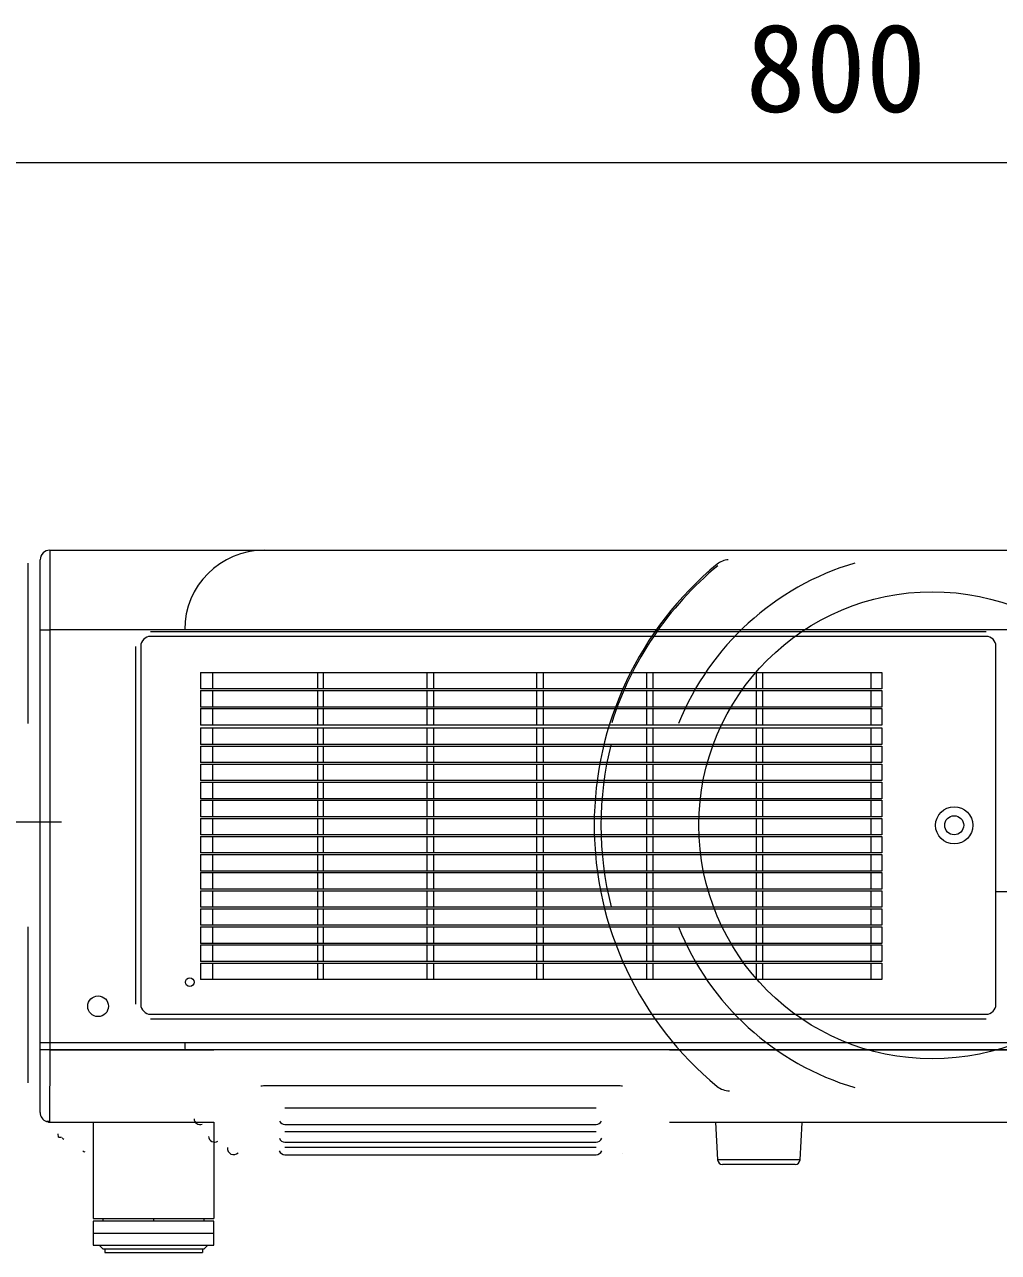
# Model space of a CAD drawing. Units: millimetres, scale not verified. Extents: x -63 to 62, y -56 to 57.
# Drawn here: x 12.59 to 32.79, y 9.8 to 35.24 of the extents above; entities that cross this region are included whole.
import ezdxf
from ezdxf.enums import TextEntityAlignment as Align

# ---------------------------------------------------------------- set-up
doc = ezdxf.new("R2010")
doc.units = ezdxf.units.MM
doc.header["$LTSCALE"] = 0.125
doc.linetypes.add('USER1', pattern=[13, 10, -1, 1, -1])
for name, color, linetype, lineweight in [('0-4_GAIKEI', 7, 'Continuous', 18), ('0-5_SUNPO', 7, 'Continuous', 18), ('0-7_KIJUN', 7, 'USER1', 18)]:
    doc.layers.add(name, color=color, linetype=linetype, lineweight=lineweight)
doc.styles.add('ＭＳ ゴシック', font='')
doc.styles.get('ＭＳ ゴシック').set_extended_font_data('MS Gothic')

# ---------------------------------------------------------------- blocks, each defined once
blk = doc.blocks.new('D6')
at = {"layer": '0-5_SUNPO'}
blk.add_line((7.2483, 29.2372), (43.2483, 29.2372), dxfattribs=at)
at = {"layer": '0-5_SUNPO', "style": 'ＭＳ ゴシック'}
blk.add_text('800', height=1.833, dxfattribs=at).set_placement((23.3733, 29.7372), align=Align.BOTTOM_LEFT)

msp = doc.modelspace()

# ---------------------------------------------------------------- linework, layer by layer
at = {"layer": '0-4_GAIKEI'}
for p, q in [((13.1177, 24.3525), (49.2177, 24.3525)), ((16.2439, 21.8201), (16.2439, 21.477)), ((16.2439, 21.8201), (30.3664, 21.8201)), ((16.4927, 21.8201), (16.4927, 21.477)), ((18.6677, 21.8201), (18.6677, 21.477)), ((18.7944, 21.477), (18.7944, 21.8201)), ((20.9427, 21.477), (20.9427, 21.8201)), ((21.0693, 21.8201), (21.0693, 21.477)), ((23.2176, 21.477), (23.2176, 21.8201)), ((23.3442, 21.8201), (23.3442, 21.477)), ((25.4925, 21.477), (25.4925, 21.8201)), ((25.6191, 21.8201), (25.6191, 21.477)), ((27.7674, 21.477), (27.7674, 21.8201)), ((27.894, 21.8201), (27.894, 21.477)), ((30.1414, 21.8201), (30.1414, 21.477)), ((16.2439, 21.4451), (30.3664, 21.4451)), ((16.2439, 21.4451), (16.2439, 21.102)), ((16.4927, 21.4451), (16.4927, 21.102)), ((18.6677, 21.4451), (18.6677, 21.102)), ((18.7944, 21.102), (18.7944, 21.4451)), ((20.9427, 21.102), (20.9427, 21.4451)), ((21.0693, 21.4451), (21.0693, 21.102)), ((23.2176, 21.102), (23.2176, 21.4451)), ((23.3442, 21.4451), (23.3442, 21.102)), ((25.4925, 21.102), (25.4925, 21.4451)), ((25.6191, 21.4451), (25.6191, 21.102)), ((27.7674, 21.102), (27.7674, 21.4451)), ((27.894, 21.4451), (27.894, 21.102)), ((30.1414, 21.4451), (30.1414, 21.102)), ((30.3664, 21.4451), (30.3664, 21.102)), ((30.3664, 21.102), (16.2439, 21.102)), ((16.2439, 21.0701), (30.3664, 21.0701)), ((16.2439, 21.0701), (16.2439, 20.727)), ((16.4927, 21.0701), (16.4927, 20.727)), ((18.6677, 21.0701), (18.6677, 20.727)), ((18.7944, 20.727), (18.7944, 21.0701)), ((20.9427, 20.727), (20.9427, 21.0701)), ((21.0693, 21.0701), (21.0693, 20.727)), ((23.2176, 20.727), (23.2176, 21.0701)), ((23.3442, 21.0701), (23.3442, 20.727)), ((25.4925, 20.727), (25.4925, 21.0701)), ((25.6191, 21.0701), (25.6191, 20.727)), ((27.7674, 20.727), (27.7674, 21.0701)), ((27.894, 21.0701), (27.894, 20.727)), ((30.1414, 21.0701), (30.1414, 20.727)), ((30.3664, 21.0701), (30.3664, 20.727)), ((30.3664, 20.727), (16.2439, 20.727)), ((16.2439, 20.6701), (30.3664, 20.6701)), ((16.2439, 20.6701), (16.2439, 20.327)), ((16.4927, 20.6701), (16.4927, 20.327)), ((18.6677, 20.6701), (18.6677, 20.327)), ((18.7944, 20.327), (18.7944, 20.6701)), ((20.9427, 20.327), (20.9427, 20.6701)), ((21.0693, 20.6701), (21.0693, 20.327)), ((23.2176, 20.327), (23.2176, 20.6701)), ((23.3442, 20.6701), (23.3442, 20.327)), ((25.4925, 20.327), (25.4925, 20.6701)), ((25.6191, 20.6701), (25.6191, 20.327)), ((27.7674, 20.327), (27.7674, 20.6701)), ((27.894, 20.6701), (27.894, 20.327)), ((30.1414, 20.6701), (30.1414, 20.327)), ((30.3664, 20.6701), (30.3664, 20.327)), ((30.3664, 20.327), (16.2439, 20.327)), ((16.2439, 20.2951), (16.2439, 19.952)), ((16.2439, 20.2951), (30.3664, 20.2951)), ((16.4927, 20.2951), (16.4927, 19.952)), ((18.6677, 20.2951), (18.6677, 19.952)), ((18.7944, 19.952), (18.7944, 20.2951)), ((20.9427, 19.952), (20.9427, 20.2951)), ((21.0693, 20.2951), (21.0693, 19.952)), ((23.2176, 19.952), (23.2176, 20.2951)), ((23.3442, 20.2951), (23.3442, 19.952)), ((25.4925, 19.952), (25.4925, 20.2951)), ((25.6191, 20.2951), (25.6191, 19.952)), ((27.7674, 19.952), (27.7674, 20.2951)), ((27.894, 20.2951), (27.894, 19.952)), ((30.1414, 20.2951), (30.1414, 19.952)), ((16.2439, 19.9201), (16.2439, 19.577)), ((16.2439, 19.9201), (30.3664, 19.9201)), ((16.4927, 19.9201), (16.4927, 19.577)), ((18.6677, 19.9201), (18.6677, 19.577)), ((18.7944, 19.577), (18.7944, 19.9201)), ((20.9427, 19.577), (20.9427, 19.9201)), ((21.0693, 19.9201), (21.0693, 19.577)), ((23.2176, 19.577), (23.2176, 19.9201)), ((23.3442, 19.9201), (23.3442, 19.577)), ((25.4925, 19.577), (25.4925, 19.9201)), ((25.6191, 19.9201), (25.6191, 19.577)), ((27.7674, 19.577), (27.7674, 19.9201)), ((27.894, 19.9201), (27.894, 19.577)), ((30.1414, 19.9201), (30.1414, 19.577)), ((16.2439, 19.5451), (30.3664, 19.5451)), ((16.2439, 19.5451), (16.2439, 19.202)), ((16.4927, 19.5451), (16.4927, 19.202)), ((18.6677, 19.5451), (18.6677, 19.202)), ((18.7944, 19.202), (18.7944, 19.5451)), ((20.9427, 19.202), (20.9427, 19.5451)), ((21.0693, 19.5451), (21.0693, 19.202)), ((23.2176, 19.202), (23.2176, 19.5451)), ((23.3442, 19.5451), (23.3442, 19.202)), ((25.4925, 19.202), (25.4925, 19.5451)), ((25.6191, 19.5451), (25.6191, 19.202)), ((27.7674, 19.202), (27.7674, 19.5451)), ((27.894, 19.5451), (27.894, 19.202)), ((30.1414, 19.5451), (30.1414, 19.202)), ((30.3664, 19.5451), (30.3664, 19.202)), ((30.3664, 19.202), (16.2439, 19.202)), ((16.2439, 19.1701), (30.3664, 19.1701)), ((16.2439, 19.1701), (16.2439, 18.827)), ((16.4927, 19.1701), (16.4927, 18.827)), ((18.6677, 19.1701), (18.6677, 18.827)), ((18.7944, 18.827), (18.7944, 19.1701)), ((20.9427, 18.827), (20.9427, 19.1701)), ((21.0693, 19.1701), (21.0693, 18.827)), ((23.2176, 18.827), (23.2176, 19.1701)), ((23.3442, 19.1701), (23.3442, 18.827)), ((25.4925, 18.827), (25.4925, 19.1701)), ((25.6191, 19.1701), (25.6191, 18.827)), ((27.7674, 18.827), (27.7674, 19.1701)), ((27.894, 19.1701), (27.894, 18.827)), ((30.1414, 19.1701), (30.1414, 18.827)), ((30.3664, 19.1701), (30.3664, 18.827)), ((30.3664, 18.827), (16.2439, 18.827)), ((16.2439, 18.7951), (16.2439, 18.452)), ((16.2439, 18.7951), (30.3664, 18.7951)), ((16.4927, 18.7951), (16.4927, 18.452)), ((18.6677, 18.7951), (18.6677, 18.452)), ((18.7944, 18.452), (18.7944, 18.7951)), ((20.9427, 18.452), (20.9427, 18.7951)), ((21.0693, 18.7951), (21.0693, 18.452)), ((23.2176, 18.452), (23.2176, 18.7951)), ((23.3442, 18.7951), (23.3442, 18.452)), ((25.4925, 18.452), (25.4925, 18.7951)), ((25.6191, 18.7951), (25.6191, 18.452)), ((27.7674, 18.452), (27.7674, 18.7951)), ((27.894, 18.7951), (27.894, 18.452)), ((30.1414, 18.7951), (30.1414, 18.452)), ((16.2439, 18.422), (30.3664, 18.422)), ((16.2439, 18.422), (16.2439, 18.0789)), ((16.4927, 18.422), (16.4927, 18.0789)), ((18.6677, 18.422), (18.6677, 18.0789)), ((18.7944, 18.0789), (18.7944, 18.422)), ((20.9427, 18.0789), (20.9427, 18.422)), ((21.0693, 18.422), (21.0693, 18.0789)), ((23.2176, 18.0789), (23.2176, 18.422)), ((23.3442, 18.422), (23.3442, 18.0789)), ((25.4925, 18.0789), (25.4925, 18.422)), ((25.6191, 18.422), (25.6191, 18.0789)), ((27.7674, 18.0789), (27.7674, 18.422)), ((27.894, 18.422), (27.894, 18.0789)), ((30.1414, 18.422), (30.1414, 18.0789)), ((30.3664, 18.422), (30.3664, 18.0789)), ((30.3664, 18.0789), (16.2439, 18.0789)), ((16.2439, 18.047), (16.2439, 17.7039)), ((16.2439, 18.047), (30.3664, 18.047)), ((16.4927, 18.047), (16.4927, 17.7039)), ((18.6677, 18.047), (18.6677, 17.7039)), ((18.7944, 17.7039), (18.7944, 18.047)), ((20.9427, 17.7039), (20.9427, 18.047)), ((21.0693, 18.047), (21.0693, 17.7039)), ((23.2176, 17.7039), (23.2176, 18.047)), ((23.3442, 18.047), (23.3442, 17.7039)), ((25.4925, 17.7039), (25.4925, 18.047)), ((25.6191, 18.047), (25.6191, 17.7039)), ((27.7674, 17.7039), (27.7674, 18.047)), ((27.894, 18.047), (27.894, 17.7039)), ((30.1414, 18.047), (30.1414, 17.7039)), ((16.2439, 17.672), (16.2439, 17.3289)), ((16.2439, 17.672), (30.3664, 17.672)), ((16.4927, 17.672), (16.4927, 17.3289)), ((18.6677, 17.672), (18.6677, 17.3289)), ((18.7944, 17.3289), (18.7944, 17.672)), ((20.9427, 17.3289), (20.9427, 17.672)), ((21.0693, 17.672), (21.0693, 17.3289)), ((23.2176, 17.3289), (23.2176, 17.672)), ((23.3442, 17.672), (23.3442, 17.3289)), ((25.4925, 17.3289), (25.4925, 17.672)), ((25.6191, 17.672), (25.6191, 17.3289)), ((27.7674, 17.3289), (27.7674, 17.672)), ((27.894, 17.672), (27.894, 17.3289)), ((30.1414, 17.672), (30.1414, 17.3289)), ((16.2439, 17.297), (30.3664, 17.297)), ((16.2439, 17.297), (16.2439, 16.9539)), ((16.4927, 17.297), (16.4927, 16.9539)), ((18.6677, 17.297), (18.6677, 16.9539)), ((18.7944, 16.9539), (18.7944, 17.297)), ((20.9427, 16.9539), (20.9427, 17.297)), ((21.0693, 17.297), (21.0693, 16.9539)), ((23.2176, 16.9539), (23.2176, 17.297)), ((23.3442, 17.297), (23.3442, 16.9539)), ((25.4925, 16.9539), (25.4925, 17.297)), ((25.6191, 17.297), (25.6191, 16.9539)), ((27.7674, 16.9539), (27.7674, 17.297)), ((27.894, 17.297), (27.894, 16.9539)), ((30.1414, 17.297), (30.1414, 16.9539)), ((30.3664, 17.297), (30.3664, 16.9539)), ((30.3664, 16.9539), (16.2439, 16.9539)), ((16.2439, 16.924), (30.3664, 16.924)), ((16.2439, 16.924), (16.2439, 16.5809)), ((16.4927, 16.924), (16.4927, 16.5809)), ((18.6677, 16.924), (18.6677, 16.5809)), ((18.7944, 16.5809), (18.7944, 16.924)), ((20.9427, 16.5809), (20.9427, 16.924)), ((21.0693, 16.924), (21.0693, 16.5809)), ((23.2176, 16.5809), (23.2176, 16.924)), ((23.3442, 16.924), (23.3442, 16.5809)), ((25.4925, 16.5809), (25.4925, 16.924)), ((25.6191, 16.924), (25.6191, 16.5809)), ((27.7674, 16.5809), (27.7674, 16.924)), ((27.894, 16.924), (27.894, 16.5809)), ((30.1414, 16.924), (30.1414, 16.5809)), ((30.3664, 16.924), (30.3664, 16.5809)), ((30.3664, 16.5809), (16.2439, 16.5809)), ((16.2439, 16.549), (30.3664, 16.549)), ((16.2439, 16.549), (16.2439, 16.2059)), ((16.4927, 16.549), (16.4927, 16.2059)), ((18.6677, 16.549), (18.6677, 16.2059)), ((18.7944, 16.2059), (18.7944, 16.549)), ((20.9427, 16.2059), (20.9427, 16.549)), ((21.0693, 16.549), (21.0693, 16.2059)), ((23.2176, 16.2059), (23.2176, 16.549)), ((23.3442, 16.549), (23.3442, 16.2059)), ((25.4925, 16.2059), (25.4925, 16.549)), ((25.6191, 16.549), (25.6191, 16.2059)), ((27.7674, 16.2059), (27.7674, 16.549)), ((27.894, 16.549), (27.894, 16.2059)), ((30.1414, 16.549), (30.1414, 16.2059)), ((30.3664, 16.549), (30.3664, 16.2059)), ((30.3664, 16.2059), (16.2439, 16.2059)), ((16.2439, 16.174), (30.3664, 16.174)), ((16.2439, 16.174), (16.2439, 15.8309)), ((16.4927, 16.174), (16.4927, 15.8309)), ((18.6677, 16.174), (18.6677, 15.8309)), ((18.7944, 15.8309), (18.7944, 16.174)), ((20.9427, 15.8309), (20.9427, 16.174)), ((21.0693, 16.174), (21.0693, 15.8309)), ((23.2176, 15.8309), (23.2176, 16.174)), ((23.3442, 16.174), (23.3442, 15.8309)), ((25.4925, 15.8309), (25.4925, 16.174)), ((25.6191, 16.174), (25.6191, 15.8309)), ((27.7674, 15.8309), (27.7674, 16.174)), ((27.894, 16.174), (27.894, 15.8309)), ((30.1414, 16.174), (30.1414, 15.8309)), ((30.3664, 16.174), (30.3664, 15.8309)), ((30.3664, 15.8309), (16.2439, 15.8309)), ((16.2439, 15.799), (30.3664, 15.799)), ((16.2439, 15.799), (16.2439, 15.4559)), ((16.4927, 15.799), (16.4927, 15.4559)), ((18.6677, 15.799), (18.6677, 15.4559)), ((18.7944, 15.4559), (18.7944, 15.799)), ((20.9427, 15.4559), (20.9427, 15.799)), ((21.0693, 15.799), (21.0693, 15.4559)), ((23.2176, 15.4559), (23.2176, 15.799)), ((23.3442, 15.799), (23.3442, 15.4559)), ((25.4925, 15.4559), (25.4925, 15.799)), ((25.6191, 15.799), (25.6191, 15.4559)), ((27.7674, 15.4559), (27.7674, 15.799)), ((27.894, 15.799), (27.894, 15.4559)), ((30.1414, 15.799), (30.1414, 15.4559)), ((30.3664, 15.799), (30.3664, 15.4559)), ((30.3664, 15.4559), (16.2439, 15.4559)), ((12.9177, 12.7025), (12.9176, 13.1669)), ((14.0177, 12.5025), (14.0177, 10.5025)), ((16.5177, 12.5025), (16.5177, 10.5025)), ((25.9677, 12.5025), (34.9677, 12.5025)), ((14.0177, 10.4525), (14.0177, 9.9525)), ((16.5177, 9.9525), (16.5177, 10.4525)), ((14.0177, 9.9525), (16.5177, 9.9525))]:
    msp.add_line(p, q, dxfattribs=at)
at = {"layer": '0-4_GAIKEI', "color": 1}
for p, q in [((13.1177, 24.3525), (13.1177, 22.7025)), ((12.6677, 20.7586), (12.6677, 24.0863)), ((12.9177, 22.7025), (12.9177, 24.1525)), ((12.9177, 14.1525), (12.9177, 22.7025)), ((12.9177, 22.7025), (13.1177, 22.7025)), ((13.1177, 22.7025), (13.1177, 14.1525)), ((49.2177, 22.7025), (13.1177, 22.7025)), ((15.2077, 22.6705), (32.5277, 22.6705)), ((32.5277, 22.567), (15.2077, 22.567)), ((14.8971, 14.945), (14.8971, 22.36)), ((15.0032, 22.3625), (15.0032, 14.9425)), ((32.7321, 14.9425), (32.7321, 22.3625)), ((32.7321, 17.2786), (33.3677, 17.2786)), ((12.6677, 13.3177), (12.6677, 16.5464)), ((15.2077, 14.738), (32.5277, 14.738)), ((32.5277, 14.6344), (15.2077, 14.6344)), ((12.9176, 13.1669), (12.9177, 14.1525)), ((49.2177, 14.0025), (12.9177, 14.0025)), ((13.1208, 14.0025), (13.1079, 12.5025)), ((13.1177, 14.1525), (49.2177, 14.1525)), ((13.1208, 14.0025), (16.5177, 14.0025)), ((24.9677, 14.0025), (17.5177, 14.0025)), ((25.9677, 14.0025), (34.9677, 14.0025)), ((17.5447, 13.2587), (24.9452, 13.2587)), ((24.4427, 12.7936), (17.9927, 12.7936)), ((13.1079, 12.5025), (16.5177, 12.5025)), ((26.9218, 12.5025), (26.9627, 11.7223)), ((28.6677, 12.4975), (28.6677, 12.5025)), ((28.7177, 12.4975), (28.6677, 12.4975)), ((28.6726, 11.7223), (28.7132, 12.4975)), ((28.7177, 12.4975), (28.7177, 12.5025)), ((34.1177, 12.4975), (28.7177, 12.4975)), ((13.2949, 12.1874), (13.2888, 12.2574)), ((17.9927, 12.4534), (24.4427, 12.4534)), ((24.4427, 12.298), (17.9927, 12.298)), ((13.2949, 12.1874), (13.3577, 12.1929)), ((17.9927, 12.0885), (24.4427, 12.0885)), ((24.4427, 11.9736), (17.9927, 11.9736)), ((17.9927, 11.8274), (24.4427, 11.8274)), ((25, 11.8469), (25, 11.8469)), ((28.6726, 11.7223), (26.9627, 11.7223)), ((28.5728, 11.6275), (27.0625, 11.6275)), ((14.0177, 10.5025), (16.5177, 10.5025)), ((16.5177, 10.4525), (14.0177, 10.4525)), ((14.2177, 10.5025), (14.2177, 10.4525)), ((15.2677, 10.5025), (15.2677, 10.4525)), ((16.3177, 10.4525), (16.3177, 10.5025)), ((14.0177, 10.2025), (16.5177, 10.2025)), ((14.1427, 9.9525), (14.2177, 9.8775)), ((16.3177, 9.8775), (16.3927, 9.9525)), ((14.2177, 9.8775), (16.3177, 9.8775)), ((14.2552, 9.8775), (14.2552, 9.8025)), ((14.2552, 9.8025), (16.2802, 9.8025)), ((16.2802, 9.8775), (16.2802, 9.8025))]:
    msp.add_line(p, q, dxfattribs=at)
at = {"layer": '0-4_GAIKEI'}
for points in [[(30.3664, 21.8201), (30.3664, 21.477), (16.2439, 21.477)], [(30.3664, 20.2951), (30.3664, 19.952), (16.2439, 19.952)], [(30.3664, 19.9201), (30.3664, 19.577), (16.2439, 19.577)], [(30.3664, 18.7951), (30.3664, 18.452), (16.2439, 18.452)], [(30.3664, 18.047), (30.3664, 17.7039), (16.2439, 17.7039)], [(30.3664, 17.672), (30.3664, 17.3289), (16.2439, 17.3289)]]:
    msp.add_lwpolyline(points, dxfattribs=at)
at = {"layer": '0-4_GAIKEI', "color": 1}
msp.add_lwpolyline([(12.9177, 14.1525), (13.1177, 14.1525), (13.1177, 14.0025)], dxfattribs=at)
at = {"layer": '0-4_GAIKEI'}
msp.add_circle((31.4137, 18.6525), 4.8391, dxfattribs=at)
at = {"layer": '0-4_GAIKEI', "color": 1}
for centre, radius in [((31.8677, 18.6525), 0.3857), ((31.8677, 18.6525), 0.1972), ((16.0177, 15.4025), 0.0901), ((14.1177, 14.9025), 0.215)]:
    msp.add_circle(centre, radius, dxfattribs=at)
at = {"layer": '0-4_GAIKEI'}
for centre, radius, start, end in [((13.1177, 24.1525), 0.2, 90, 180), ((17.5637, 22.7025), 1.65, 90, 180), ((17.5637, 14.1525), 1.65, 180, 185.21591), ((13.1177, 12.7025), 0.2, 180, 249.5069)]:
    msp.add_arc(centre, radius, start, end, dxfattribs=at)
at = {"layer": '0-4_GAIKEI', "color": 1}
for centre, radius, start, end in [((31.4137, 18.6525), 7.0109, 129.50598, 230.49402), ((31.4137, 18.6525), 6.9781, 129.60084, 162.29061), ((31.4137, 18.6525), 5.6661, 106.46626, 158.1792), ((27.2087, 23.7525), 0.4009, 93.78145, 129.50598), ((15.2077, 22.3625), 0.2045, 90, 180), ((32.5277, 22.3625), 0.2045, 0, 90), ((31.4137, 18.6525), 6.8701, 165.78877, 194.20821), ((31.4137, 18.6525), 5.6661, 201.8208, 253.53374), ((15.2077, 14.9425), 0.2045, 180, 270), ((32.5277, 14.9425), 0.2045, 270, 0), ((27.2087, 13.5525), 0.4009, 230.49402, 270), ((13.0529, 12.5292), 0.015, 249.5069, 359.5), ((13.1077, 12.5103), 0.025, 179.5, 215.07632), ((13.1079, 12.5275), 0.025, 179.5, 270), ((16.2322, 12.5784), 0.125, 183, 289.74274), ((17.9927, 12.5784), 0.125, 205.51614, 270), ((24.4427, 12.5784), 0.125, 270, 334.50147), ((13.4194, 12.1983), 0.05, 202.30977, 257.39562), ((16.5331, 12.2135), 0.125, 183, 304.26832), ((16.9275, 11.9524), 0.125, 170.25475, 318.09303), ((17.9927, 12.2135), 0.125, 200.70767, 270), ((24.4427, 12.2135), 0.125, 270, 339.28961), ((13.8432, 11.9365), 0.05, 219.99388, 273.34801), ((17.9927, 11.9524), 0.125, 200.22418, 270), ((24.4427, 11.9524), 0.125, 270, 339.76102), ((27.0625, 11.7275), 0.1, 183, 270), ((28.5728, 11.7275), 0.1, 270, 357)]:
    msp.add_arc(centre, radius, start, end, dxfattribs=at)
for centre, major_axis, ratio, start_param, end_param in [((17.5447, 13.2718), (-0.1496, -0.011), 0.086921, 1.2099368, 1.5643803), ((24.9452, 13.2718), (0.1497, -0.0096), 0.086979, 4.7179621, 5.0151231)]:
    msp.add_ellipse(centre, major_axis=major_axis, ratio=ratio, start_param=start_param, end_param=end_param, dxfattribs=at)
at = {"layer": '0-7_KIJUN', "linetype": 'Continuous'}
msp.add_line((13.3596, 18.7158), (5.6638, 18.7158), dxfattribs=at)

# ---------------------------------------------------------------- block references
at = {"layer": '0-5_SUNPO'}
msp.add_blockref('D6', (4.1693, 3.1445), dxfattribs=at)

doc.saveas('drawing.dxf')
